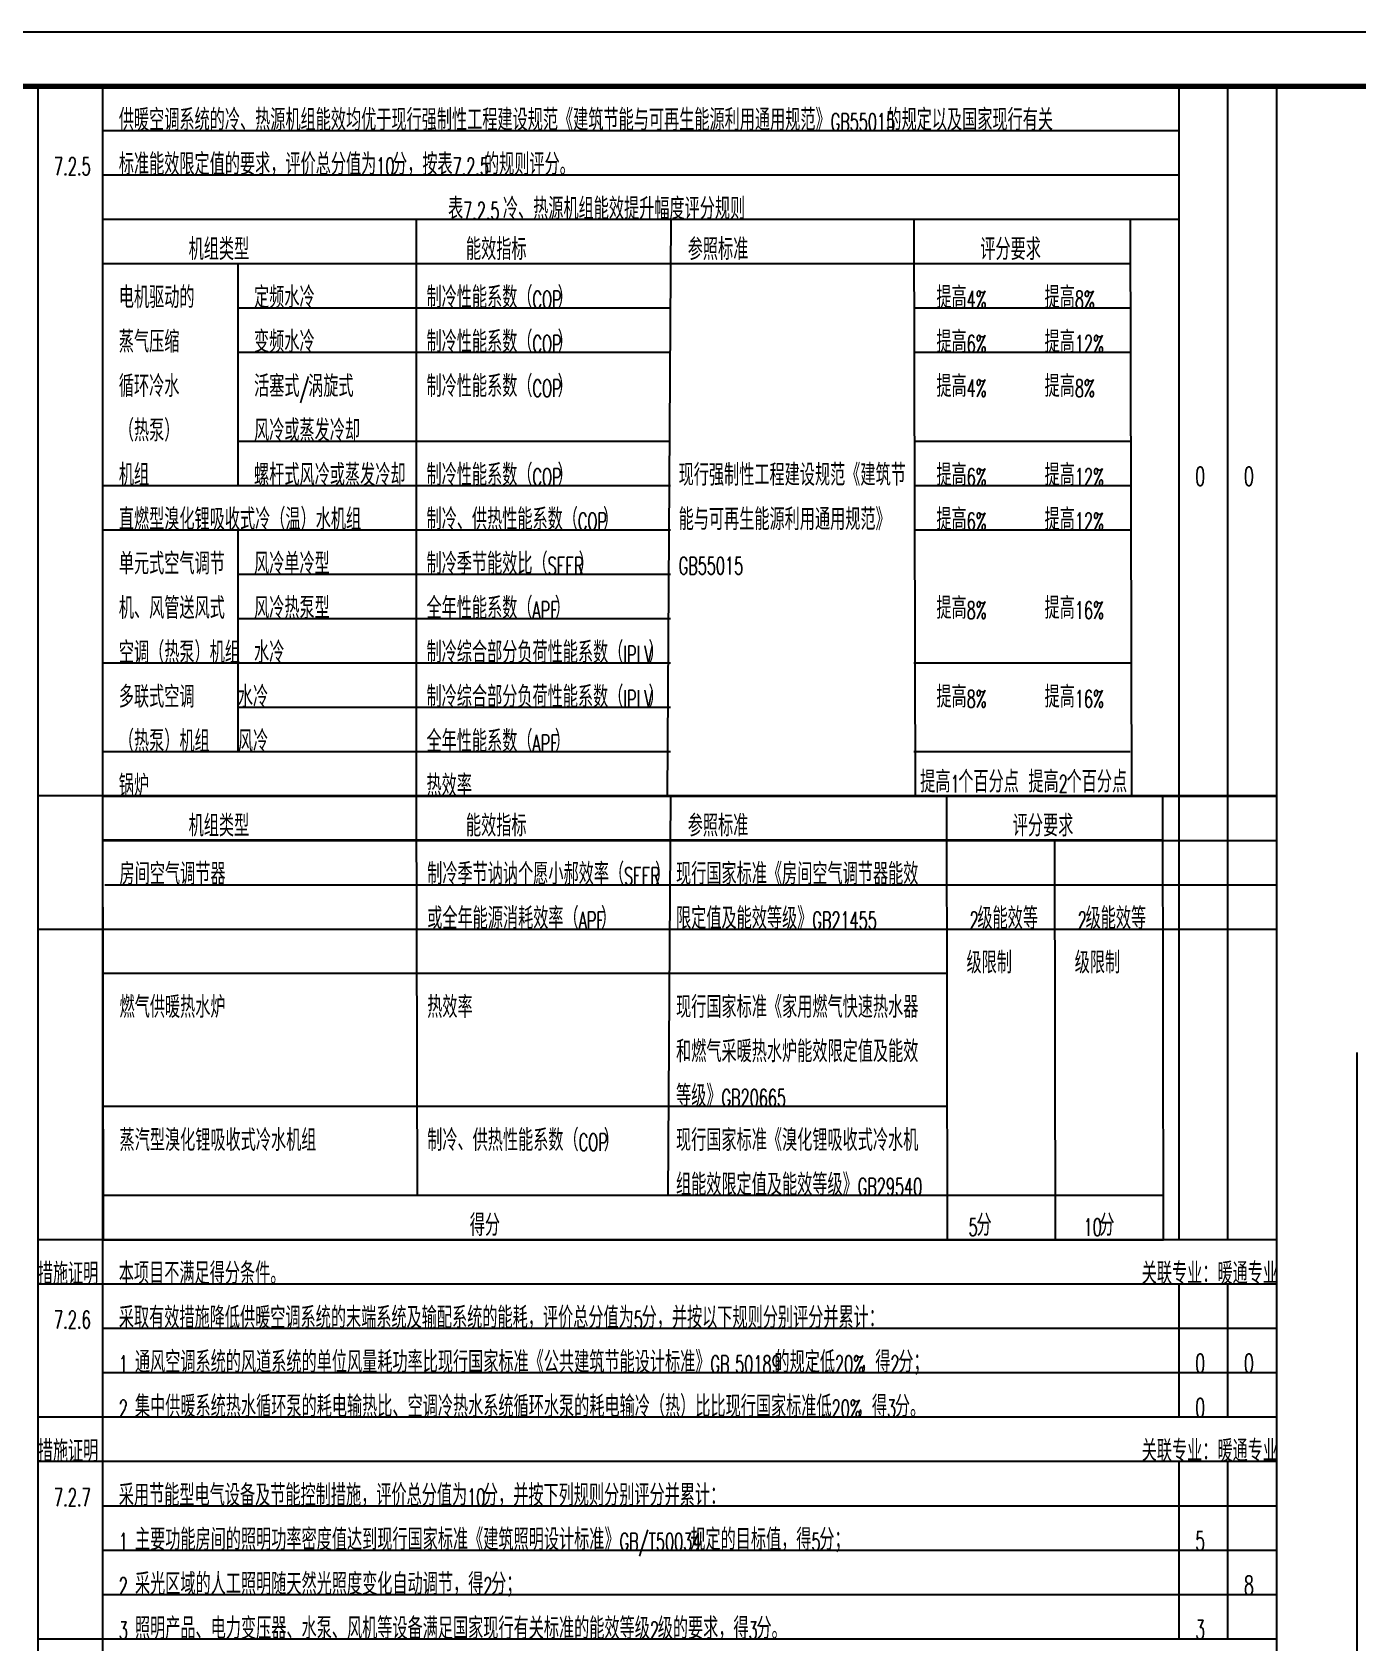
# Model space of a CAD drawing. Extents: x 239 to 336639, y 119 to 59519.
# Drawn here: x 196100 to 220590, y 29778 to 59519 of the extents above; entities that cross this region are included whole.
import ezdxf
from ezdxf.enums import TextEntityAlignment as Align

# ---------------------------------------------------------------- set-up
doc = ezdxf.new("R2010")
doc.units = 0
doc.header["$LTSCALE"] = 1000
doc.header["$MEASUREMENT"] = 0
for name, color, linetype in [('A-ANNO-TEXT', 7, 'Continuous'), ('orther', 7, 'Continuous'), ('TK', 4, 'Continuous'), ('石家庄审图', 6, 'Continuous'), ('辅助线', 8, 'Continuous')]:
    doc.layers.add(name, color=color, linetype=linetype)
doc.layers.add('noprint', color=7, linetype='Continuous', plot=False)
doc.styles.add('HZTXT', font='TXT.SHX', dxfattribs={"width": 0.7, "height": 350, "bigfont": 'hztxt.shx'})
doc.styles.add('HZTXT1', font='romans.shx', dxfattribs={"width": 0.7, "bigfont": 'GBHZFS.SHX'})
doc.styles.add('黑体', font='simhei.ttf', dxfattribs={"height": 280})

# ---------------------------------------------------------------- blocks, each defined once
blk = doc.blocks.new('*U3')
at = {"color": 3}
blk.add_lwpolyline([(-84100, 0), (0, 0), (0, 59400), (-84100, 59400)], close=True, dxfattribs=at)
at = {"color": 3, "const_width": 100}
blk.add_lwpolyline([(-81600, 1000), (-1000, 1000), (-1000, 58400), (-81600, 58400)], close=True, dxfattribs=at)
at = {"layer": 'noprint', "color": 6, "style": '黑体', "width": 0.75, "flags": 8}
blk.add_attdef('SETUP', text='', height=350, dxfattribs=at).set_placement((-8382, 321), align=Align.RIGHT)
at = {"layer": 'TK', "color": 4, "style": 'HZTXT1'}
for tag, height, width, p in [('项目负责1', 400, 0.6, (-4500, 19196)), ('项目负责2', 400, 0.6, (-4500, 18296)), ('专责', 400, 0.6, (-4500, 17396)), ('审定', 400, 0.6, (-4500, 16496)), ('审核', 400, 0.6, (-4500, 15596)), ('校对', 400, 0.6, (-4500, 14696)), ('设计', 400, 0.6, (-4500, 13796)), ('绘图', 400, 0.6, (-4500, 12896)), ('建设单位', 450, 0.6, (-4500, 11050)), ('工号', 400, 0.5, (-5501, 3507)), ('版次', 400, 0.7, (-2138, 3498)), ('阶段', 400, 0.7, (-2138, 2498)), ('比例', 400, 0.7, (-5491, 1513)), ('日期', 400, 0.7, (-2138, 1498))]:
    blk.add_attdef(tag, text='', height=height, dxfattribs=dict(at, width=width)).set_placement(p, align=Align.MIDDLE)
at = {"layer": 'TK', "color": 1, "lineweight": -3, "style": 'HZTXT1', "width": 0.6}
blk.add_attdef('工程名称', text='', height=450, dxfattribs=at).set_placement((-4500, 9050), align=Align.MIDDLE)
at = {"layer": 'TK', "color": 4, "lineweight": -3, "style": 'HZTXT1', "width": 0.6}
blk.add_attdef('子项名称', text='', height=450, dxfattribs=at).set_placement((-4500, 7050), align=Align.MIDDLE)
at = {"layer": 'TK', "color": 1, "lineweight": -3, "style": 'HZTXT1', "width": 0.6}
blk.add_attdef('图名', text='', height=400, dxfattribs=at).set_placement((-4558, 4958), align=Align.MIDDLE_CENTER)
at = {"layer": 'TK', "color": 1, "style": 'HZTXT1', "width": 0.7}
blk.add_attdef('图号', text='', height=400, dxfattribs=at).set_placement((-5491, 2513), align=Align.MIDDLE)

msp = doc.modelspace()

# ---------------------------------------------------------------- linework, layer by layer
at = {"layer": 'orther'}
for p, q in [((216402, 56059, 3701386), (197402, 56059, 3702886)), ((216402, 55239, 3701386), (197402, 55239, 3702886)), ((207902, 54419, 3702886), (199902, 54419, 3702886)), ((216402, 54419, 3701386), (212402, 54419, 3701386)), ((207902, 53599, 3702886), (199902, 53599, 3702886)), ((216402, 53599, 3701386), (212402, 53599, 3701386)), ((207902, 51959, 3702886), (199902, 51959, 3702886)), ((216402, 51959, 3701386), (212402, 51959, 3701386)), ((207902, 51139, 3702886), (197402, 51139, 3702886)), ((216402, 51139, 3701386), (212402, 51139, 3701386)), ((207902, 50319, 3702886), (197402, 50319, 3702886)), ((216402, 50319, 3701386), (212402, 50319, 3701386)), ((207902, 49499, 3702886), (199902, 49499, 3702886)), ((207902, 48679, 3702886), (199902, 48679, 3702886)), ((207902, 47859, 3702886), (197402, 47859, 3702886)), ((216402, 47859, 3701386), (212402, 47859, 3701386)), ((207902, 47039, 3702886), (199902, 47039, 3702886)), ((207902, 46219, 3702886), (197402, 46219, 3702886)), ((216402, 46219, 3701386), (212402, 46219, 3701386)), ((216402, 45399, 3701386), (197402, 45399, 3702886)), ((217002, 44587, 3701386), (197402, 44587, 3702886)), ((213015, 42127, -239987009), (197415, 42127, -239985816)), ((213015, 39667, -483675710), (197415, 39667, -483674516)), ((217015, 38027, -483676016), (197415, 38027, -483674516))]:
    msp.add_line(p, q, dxfattribs=at)
at = {"layer": 'orther', "color": 0}
for points, elevation in [([(197402, 56059), (197402, 45399)], -9460114), ([(203202, 56059), (203202, 45399)], -59798317), ([(207907, 56059), (207841, 45399)], 3702886), ([(212400, 56059), (212426, 45399)], 3701386), ([(216400, 56059), (216426, 45399)], 3701386), ([(199902, 55239), (199902, 51139)], 3702886), ([(199902, 50319), (199902, 46219)], 3702886), ([(203202, 45407), (203215, 38027)], -46635316)]:
    msp.add_lwpolyline(points, dxfattribs=dict(at, elevation=elevation))
at = {"layer": 'orther', "elevation": -46635316}
msp.add_lwpolyline([(197402, 45407), (197415, 37207), (217015, 37207), (217002, 45407)], close=True, dxfattribs=at)
at = {"layer": 'orther'}
for points, elevation in [([(207902, 45407), (207854, 38027)], -46635316), ([(213002, 45407), (213015, 37207)], -46636816), ([(215002, 44587), (215015, 37207)], -46636816)]:
    msp.add_lwpolyline(points, dxfattribs=dict(at, elevation=elevation))
at = {"layer": '辅助线'}
for p, q in [((219102, 58519, 5497131), (196202, 58519, 0)), ((217302, 57699, 288059), (197402, 57699, -4488923)), ((217302, 56879, -4488923), (197402, 56879, 8479868)), ((217302, 56059, -4488923), (197402, 56059, 3702886)), ((219102, 45407, 11894695), (196202, 45407, 11894695)), ((219102, 45399, -9460114), (197402, 45399, 3717024)), ((219102, 44579, -9460114), (197425, 44579, 3702886)), ((219118, 43759, -20992039), (197442, 43759, -7829040)), ((219102, 42939, -1268305), (196202, 42939, -1268305)), ((219102, 37207, -46635316), (196202, 37207, -46635316)), ((219102, 36387, -46635316), (196202, 36387, -46635316)), ((219102, 35567, -46635316), (197402, 35567, -46635316)), ((219102, 34747, -46635316), (197402, 34747, -46635316)), ((219102, 33927, -46635316), (196202, 33927, -46635316)), ((219102, 33107, -46635316), (196202, 33107, -46635316)), ((219102, 32287, -46635316), (197402, 32287, -46635316)), ((219102, 31467, -46635316), (197402, 31467, -46635316)), ((219102, 30647, -46635316), (197402, 30647, -46635316)), ((219102, 29827, -46635316), (196202, 29827, -46635316))]:
    msp.add_line(p, q, dxfattribs=at)
at = {"layer": '辅助线', "color": 3}
for points, elevation in [([(196202, 58519), (196202, 42939)], -1268305), ([(219102, 58519), (219102, 42939)], -9460114), ([(196202, 45407), (196202, 6778)], 11894695), ([(219102, 45407), (219102, 6767)], 3702886), ([(220590, 40665), (220590, 8685)], 0)]:
    msp.add_lwpolyline(points, dxfattribs=dict(at, elevation=elevation))
at = {"layer": '辅助线'}
for points, elevation in [([(197402, 58494), (197402, 42939)], -9460114), ([(217302, 58519), (217302, 42939)], -9460114), ([(218202, 58519), (218202, 42939)], -1268305), ([(197402, 45407), (197402, 6867)], 3702886), ([(217302, 45407), (217302, 37207)], 3702886), ([(218202, 45407), (218202, 37207)], 11894695), ([(217302, 36387), (217302, 33927)], 3702886), ([(218202, 36387), (218202, 33927)], 11894695), ([(217302, 33107), (217302, 29827)], 3702886), ([(218202, 33107), (218202, 29827)], 11894695)]:
    msp.add_lwpolyline(points, dxfattribs=dict(at, elevation=elevation))

# ---------------------------------------------------------------- block references
at = {"layer": '石家庄审图'}
msp.add_blockref('*U3', (252539, 119), dxfattribs=at)

# ---------------------------------------------------------------- texts
at = {"layer": 'A-ANNO-TEXT', "color": 3, "style": 'HZTXT'}
for s, height, width, p in [('供暖空调系统的冷、热源机组能效均优于现行强制性工程建设规范《建筑节能与可再生能源利用通用规范》', 400, 0.7, (197702, 57699, 6922304)), ('GB55015', 320, 0.6125, (210862, 57699, 6922304)), ('的规定以及国家现行有关', 400, 0.7, (211893, 57699, 6922304)), ('7.2.5', 325, 0.6125, (196502, 56879, 11893495)), ('标准能效限定值的要求，评价总分值为', 400, 0.7, (197702, 56879, 11893495)), ('10', 320, 0.6125, (202462, 56879, 11893495)), ('分，按表', 400, 0.7, (202753, 56879, 11893495)), ('7.2.5', 320, 0.6125, (203873, 56879, 11893495)), ('的规则评分。', 400, 0.7, (204453, 56879, 11893495)), ('表', 400, 0.7, (203789, 56059, 11893495)), ('7.2.5', 320, 0.6125, (204069, 56059, 11893495)), ('冷、热源机组能效提升幅度评分规则', 400, 0.7, (204802, 56059, 11893495)), ('机组类型', 400, 0.7, (198993, 55309, 3702886)), ('能效指标', 400, 0.7, (204120, 55309, 3702886)), ('参照标准', 400, 0.7, (208220, 55309, 3702886)), ('评分要求', 400, 0.7, (213629, 55309, 3702886)), ('电机驱动的', 400, 0.7, (197702, 54419, 3702886)), ('定频水冷', 400, 0.7, (200202, 54419, 3702886)), ('制冷性能系数（', 400, 0.7, (203390, 54419, 3702886)), ('COP', 320, 0.6125, (205350, 54419, 3702886)), ('）', 400, 0.7, (205815, 54419, 3702886)), ('提高', 400, 0.7, (212817, 54419, 3701386)), ('4%%%', 320, 0.6125, (213377, 54419, 3701386)), ('提高', 400, 0.7, (214817, 54419, 3701386)), ('8%%%', 320, 0.6125, (215377, 54419, 3701386)), ('蒸气压缩', 400, 0.7, (197702, 53599, 3702886)), ('变频水冷', 400, 0.7, (200202, 53599, 3702886)), ('制冷性能系数（', 400, 0.7, (203390, 53599, 3702886)), ('COP', 320, 0.6125, (205350, 53599, 3702886)), ('）', 400, 0.7, (205815, 53599, 3702886)), ('提高', 400, 0.7, (212817, 53599, 3701386)), ('6%%%', 320, 0.6125, (213377, 53599, 3701386)), ('提高', 400, 0.7, (214817, 53599, 3701386)), ('12%%%', 320, 0.6125, (215377, 53599, 3701386)), ('循环冷水', 400, 0.7, (197702, 52779, 3702886)), ('活塞式', 400, 0.7, (200202, 52779, 3702886)), ('/', 320, 0.6125, (201042, 52779, 3702886)), ('涡旋式', 400, 0.7, (201202, 52779, 3702886)), ('制冷性能系数（', 400, 0.7, (203390, 52779, 3702886)), ('COP', 320, 0.6125, (205350, 52779, 3702886)), ('）', 400, 0.7, (205815, 52779, 3702886)), ('提高', 400, 0.7, (212817, 52779, 3701080)), ('4%%%', 320, 0.6125, (213377, 52779, 3701080)), ('提高', 400, 0.7, (214817, 52779, 3701080)), ('8%%%', 320, 0.6125, (215377, 52779, 3701080)), ('（热泵）', 400, 0.7, (197702, 51959, -12783208)), ('风冷或蒸发冷却', 400, 0.7, (200202, 51959, 3702886)), ('机组', 400, 0.7, (197702, 51139, -12783208)), ('螺杆式风冷或蒸发冷却', 400, 0.7, (200202, 51139, 3702886)), ('制冷性能系数（', 400, 0.7, (203390, 51139, 3702886)), ('COP', 320, 0.6125, (205350, 51139, 3702886)), ('）', 400, 0.7, (205815, 51139, 3702886)), ('现行强制性工程建设规范《建筑节', 400, 0.7, (208052, 51139, 3702886)), ('提高', 400, 0.7, (212817, 51139, 3701080)), ('6%%%', 320, 0.6125, (213377, 51139, 3701080)), ('提高', 400, 0.7, (214817, 51139, 3701080)), ('12%%%', 320, 0.6125, (215377, 51139, 3701080)), ('直燃型溴化锂吸收式冷（温）水机组', 400, 0.7, (197702, 50319, 3702886)), ('制冷、供热性能系数（', 400, 0.7, (203390, 50319, 3702886)), ('COP', 320, 0.6125, (206190, 50319, 3702886)), ('）', 400, 0.7, (206655, 50319, 3702886)), ('能与可再生能源利用通用规范》', 400, 0.7, (208052, 50319, 3702886)), ('提高', 400, 0.7, (212817, 50319, 3701080)), ('6%%%', 320, 0.6125, (213377, 50319, 3701080)), ('提高', 400, 0.7, (214817, 50319, 3701080)), ('12%%%', 320, 0.6125, (215377, 50319, 3701080)), ('单元式空气调节', 400, 0.7, (197702, 49499, 3702886)), ('风冷单冷型', 400, 0.7, (200202, 49499, 3702886)), ('制冷季节能效比（', 400, 0.7, (203390, 49499, 3702886)), ('SEER', 320, 0.6125, (205630, 49499, 3702886)), ('）', 400, 0.7, (206204, 49499, 3702886)), ('GB55015', 320, 0.6125, (208052, 49499, 3702886)), ('机、风管送风式', 400, 0.7, (197702, 48679, -66242645)), ('风冷热泵型', 400, 0.7, (200202, 48679, 3702886)), ('全年性能系数（', 400, 0.7, (203390, 48679, 3702886)), ('）', 400, 0.7, (205764, 48679, 3702886)), ('提高', 400, 0.7, (212817, 48679, 3701080)), ('提高', 400, 0.7, (214817, 48679, 3701080)), ('APF', 320, 0.6125, (205350, 48679, 3702886)), ('8%%%', 320, 0.6125, (213377, 48679, 3701080)), ('16%%%', 320, 0.6125, (215377, 48679, 3701080)), ('空调（热泵）机组', 400, 0.7, (197702, 47859, 3702886)), ('水冷', 400, 0.7, (200202, 47859, 3702886)), ('制冷综合部分负荷性能系数（', 400, 0.7, (203390, 47859, 3702886)), ('）', 400, 0.7, (207495, 47859, 3702886)), ('IPLV', 320, 0.6125, (207030, 47859, 3702886)), ('多联式空调', 400, 0.7, (197702, 47039, 3702886)), ('水冷', 400, 0.7, (199902, 47039, 127107854)), ('制冷综合部分负荷性能系数（', 400, 0.7, (203390, 47039, 3702886)), ('IPLV', 320, 0.6125, (207030, 47039, 3702886)), ('）', 400, 0.7, (207495, 47039, 3702886)), ('提高', 400, 0.7, (212817, 47039, 3701386)), ('8%%%', 320, 0.6125, (213377, 47039, 3701386)), ('提高', 400, 0.7, (214817, 47039, 3701386)), ('16%%%', 320, 0.6125, (215377, 47039, 3701386)), ('（热泵）机组', 400, 0.7, (197702, 46219, 3702886)), ('风冷', 400, 0.7, (199902, 46219, 127107854)), ('全年性能系数（', 400, 0.7, (203390, 46219, 3702886)), ('APF', 320, 0.6125, (205350, 46219, 3702886)), ('）', 400, 0.7, (205764, 46219, 3702886)), ('锅炉', 400, 0.7, (197702, 45399, 3702886)), ('热效率', 400, 0.7, (203390, 45399, 3702886)), ('提高', 400, 0.7, (212517, 45469, 3702886)), ('个百分点', 400, 0.7, (213222, 45469, 3702886)), ('提高', 400, 0.7, (214518, 45469, 3702886)), ('个百分点', 400, 0.7, (215224, 45469, 3702886)), ('1', 320, 0.6125, (213077, 45469, 3702886)), ('2', 320, 0.6125, (215078, 45469, 3702886)), ('机组类型', 400, 0.7, (198993, 44658, 3702886)), ('能效指标', 400, 0.7, (204120, 44658, 3702886)), ('参照标准', 400, 0.7, (208220, 44658, 3702886)), ('评分要求', 400, 0.7, (214229, 44658, 3702886)), ('房间空气调节器', 400, 0.7, (197715, 43767, -46635316)), ('制冷季节讷讷个愿小郝效率（', 400, 0.7, (203403, 43767, -46635316)), ('SEER', 320, 0.6125, (207043, 43767, -46635316)), ('）', 400, 0.7, (207617, 43767, -46635316)), ('现行国家标准《房间空气调节器能效', 400, 0.7, (208004, 43767, -46636114)), ('或全年能源消耗效率（', 400, 0.7, (203403, 42947, -46635316)), ('APF', 320, 0.6125, (206203, 42947, -46635316)), ('）', 400, 0.7, (206617, 42947, -46635316)), ('限定值及能效等级》', 400, 0.7, (208004, 42947, -46636114)), ('GB21455', 320, 0.6125, (210524, 42947, -46636114)), ('2', 320, 0.6125, (213430, 42947, -46636816)), ('级能效等', 400, 0.7, (213575, 42947, -46636816)), ('2', 320, 0.6125, (215430, 42947, -46636816)), ('级能效等', 400, 0.7, (215575, 42947, -46636816)), ('级限制', 400, 0.7, (213374, 42127, -46637555)), ('级限制', 400, 0.7, (215374, 42127, -46637555)), ('燃气供暖热水炉', 400, 0.7, (197715, 41307, -46634959)), ('热效率', 400, 0.7, (203403, 41307, -46635316)), ('现行国家标准《家用燃气快速热水器', 400, 0.7, (208004, 41307, -46636114)), ('和燃气采暖热水炉能效限定值及能效', 400, 0.7, (208004, 40487, -46636114)), ('等级》', 400, 0.7, (208004, 39667, -46636114)), ('GB20665', 320, 0.6125, (208844, 39667, -46636114)), ('蒸汽型溴化锂吸收式冷水机组', 400, 0.7, (197715, 38847, -46635760)), ('制冷、供热性能系数（', 400, 0.7, (203403, 38847, -46635760)), ('）', 400, 0.7, (206668, 38847, -46635760)), ('现行国家标准《溴化锂吸收式冷水机', 400, 0.7, (208003, 38847, -46636127)), ('COP', 320, 0.6125, (206203, 38847, -46635760)), ('组能效限定值及能效等级》', 400, 0.7, (208003, 38027, -46636127)), ('GB29540', 320, 0.6125, (211363, 38027, -46636127)), ('得分', 400, 0.7, (204190, 37278, -46634084)), ('5', 320, 0.6125, (213413, 37278, -46634084)), ('分', 400, 0.7, (213558, 37278, -46634084)), ('10', 320, 0.6125, (215539, 37278, -46634084)), ('分', 400, 0.7, (215829, 37278, -46634084)), ('采取有效措施降低供暖空调系统的末端系统及输配系统的能耗，评价总分值为', 400, 0.7, (197702, 35567, -38444707)), ('分，并按以下规则分别评分并累计：', 400, 0.7, (207367, 35567, -38444707)), ('7.2.6', 325, 0.6125, (196502, 35567, -38444707)), ('5', 320, 0.6125, (207222, 35567, -38444707)), ('通风空调系统的风道系统的单位风量耗功率比现行国家标准《公共建筑节能设计标准》', 400, 0.7, (198000, 34747, -38444707)), ('的规定低', 400, 0.7, (209823, 34747, -38444707)), ('，得', 400, 0.7, (211408, 34747, -38444707)), ('分；', 400, 0.7, (212113, 34747, -38444707)), ('0', 350, 0.6125, (218502, 34747, -38444707)), ('1', 320, 0.6125, (197702, 34747, -38444707)), ('GB', 320, 0.6125, (208640, 34747, -38444707)), ('50189', 320, 0.6125, (209097, 34747, -38444707)), ('20%%%', 320, 0.6125, (210943, 34747, -38444707)), ('2', 320, 0.6125, (211968, 34747, -38444707)), ('2', 320, 0.6125, (197702, 33927, -38444707)), ('集中供暖系统热水循环泵的耗电输热比、空调冷热水系统循环水泵的耗电输冷（热）比比现行国家标准低', 400, 0.7, (198000, 33927, -38444707)), ('20%%%', 320, 0.6125, (210880, 33927, -38444707)), ('，得', 400, 0.7, (211344, 33927, -38444707)), ('3', 320, 0.6125, (211904, 33927, -38444707)), ('分。', 400, 0.7, (212050, 33927, -38444707)), ('采用节能型电气设备及节能控制措施，评价总分值为', 400, 0.7, (197702, 32287, -46635316)), ('分，并按下列规则分别评分并累计：', 400, 0.7, (204433, 32287, -46635316)), ('7.2.7', 325, 0.6125, (196502, 32287, -46635316)), ('10', 320, 0.6125, (204142, 32287, -46635316)), ('2', 320, 0.6125, (197702, 30647, -46635316)), ('采光区域的人工照明随天然光照度变化自动调节，得', 400, 0.7, (198000, 30647, -46635316)), ('2', 320, 0.6125, (204440, 30647, -46635316)), ('分；', 400, 0.7, (204585, 30647, -46635316))]:
    msp.add_text(s, height=height, dxfattribs=dict(at, width=width)).set_placement(p)
at = {"layer": 'A-ANNO-TEXT', "color": 1, "style": 'HZTXT', "width": 0.6125}
for s, p in [('0', (217602, 51139, 11893495)), ('0', (218502, 51139, 11893495)), ('8', (218502, 30647, -46635316))]:
    msp.add_text(s, height=350, dxfattribs=at).set_placement(p)
at = {"layer": 'A-ANNO-TEXT', "color": 2, "style": 'HZTXT', "width": 0.7}
for s, p in [('措施证明', (196202, 36379, -30252898)), ('本项目不满足得分条件。', (197702, 36387, -38444707)), ('措施证明', (196202, 33099, -30252898))]:
    msp.add_text(s, height=400, dxfattribs=at).set_placement(p)
at = {"layer": 'A-ANNO-TEXT', "color": 4, "style": 'HZTXT', "width": 0.7}
for p in [(216613, 36387, 92216202), (216613, 33107, 92216202)]:
    msp.add_text('关联专业：暖通专业', height=400, dxfattribs=at).set_placement(p)
at = {"layer": 'A-ANNO-TEXT', "style": 'HZTXT', "width": 0.6125}
for s, p in [('0', (217602, 34747, -38444707)), ('0', (217602, 33927, -38444707)), ('5', (217602, 31467, -46635316)), ('3', (217602, 29827, -46635316))]:
    msp.add_text(s, height=350, dxfattribs=at).set_placement(p)
at = {"layer": 'A-ANNO-TEXT', "color": 6, "style": 'HZTXT'}
for s, height, width, p in [('主要功能房间的照明功率密度值达到现行国家标准《建筑照明设计标准》', 400, 0.7, (198000, 31467, -46635316)), ('GB/T50034', 320, 0.6125, (206960, 31467, -46635316)), ('规定的目标值，得', 400, 0.7, (208267, 31467, -46635316)), ('分；', 400, 0.7, (210652, 31467, -46635316)), ('1', 320, 0.6125, (197702, 31467, -46635316)), ('5', 320, 0.6125, (210507, 31467, -46635316)), ('3', 320, 0.6125, (197702, 29827, -46635316)), ('照明产品、电力变压器、水泵、风机等设备满足国家现行有关标准的能效等级', 400, 0.7, (198000, 29827, -46635316)), ('2', 320, 0.6125, (207520, 29827, -46635316)), ('级的要求，得', 400, 0.7, (207665, 29827, -46635316)), ('3', 320, 0.6125, (209345, 29827, -46635316)), ('分。', 400, 0.7, (209490, 29827, -46635316))]:
    msp.add_text(s, height=height, dxfattribs=dict(at, width=width)).set_placement(p)

doc.saveas('drawing.dxf')
